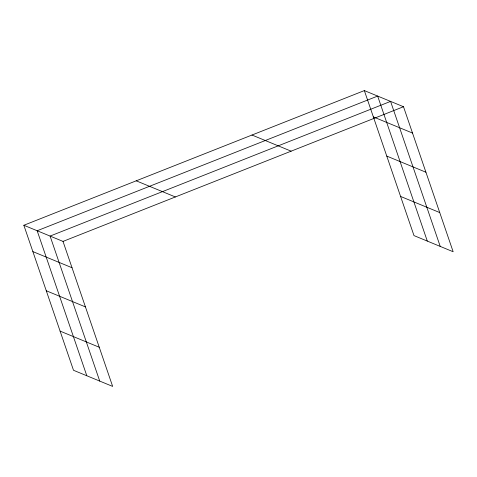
<?xml version="1.0" encoding="UTF-8"?>
<svg xmlns="http://www.w3.org/2000/svg" width="477" height="477" viewBox="0 0 477 477"><rect width="100%" height="100%" fill="white"/><g stroke="black" fill="none" stroke-linecap="round" stroke-linejoin="round"><path stroke-width="0.72" d="M23.85 225.263L63.012 241.404L112.655 386.412L73.5 370.277L23.85 225.263L364.345 90.588L403.5 106.723L453.15 251.737L413.988 235.596L364.345 90.588M63.012 241.404L403.5 106.723M373.36 116.925L412.516 133.059M386.769 156.086L425.925 172.221M251.981 135.033L291.137 151.167M400.585 196.435L439.74 212.569M136.213 180.825L175.369 196.959M32.865 251.6L72.027 267.734M46.275 290.761L85.437 306.902M60.09 331.11L99.246 347.25M440.229 246.412L390.58 101.398L50.085 236.079L99.735 381.087M427.303 241.088L377.659 96.074L37.164 230.749L86.814 375.763"/></g></svg>
